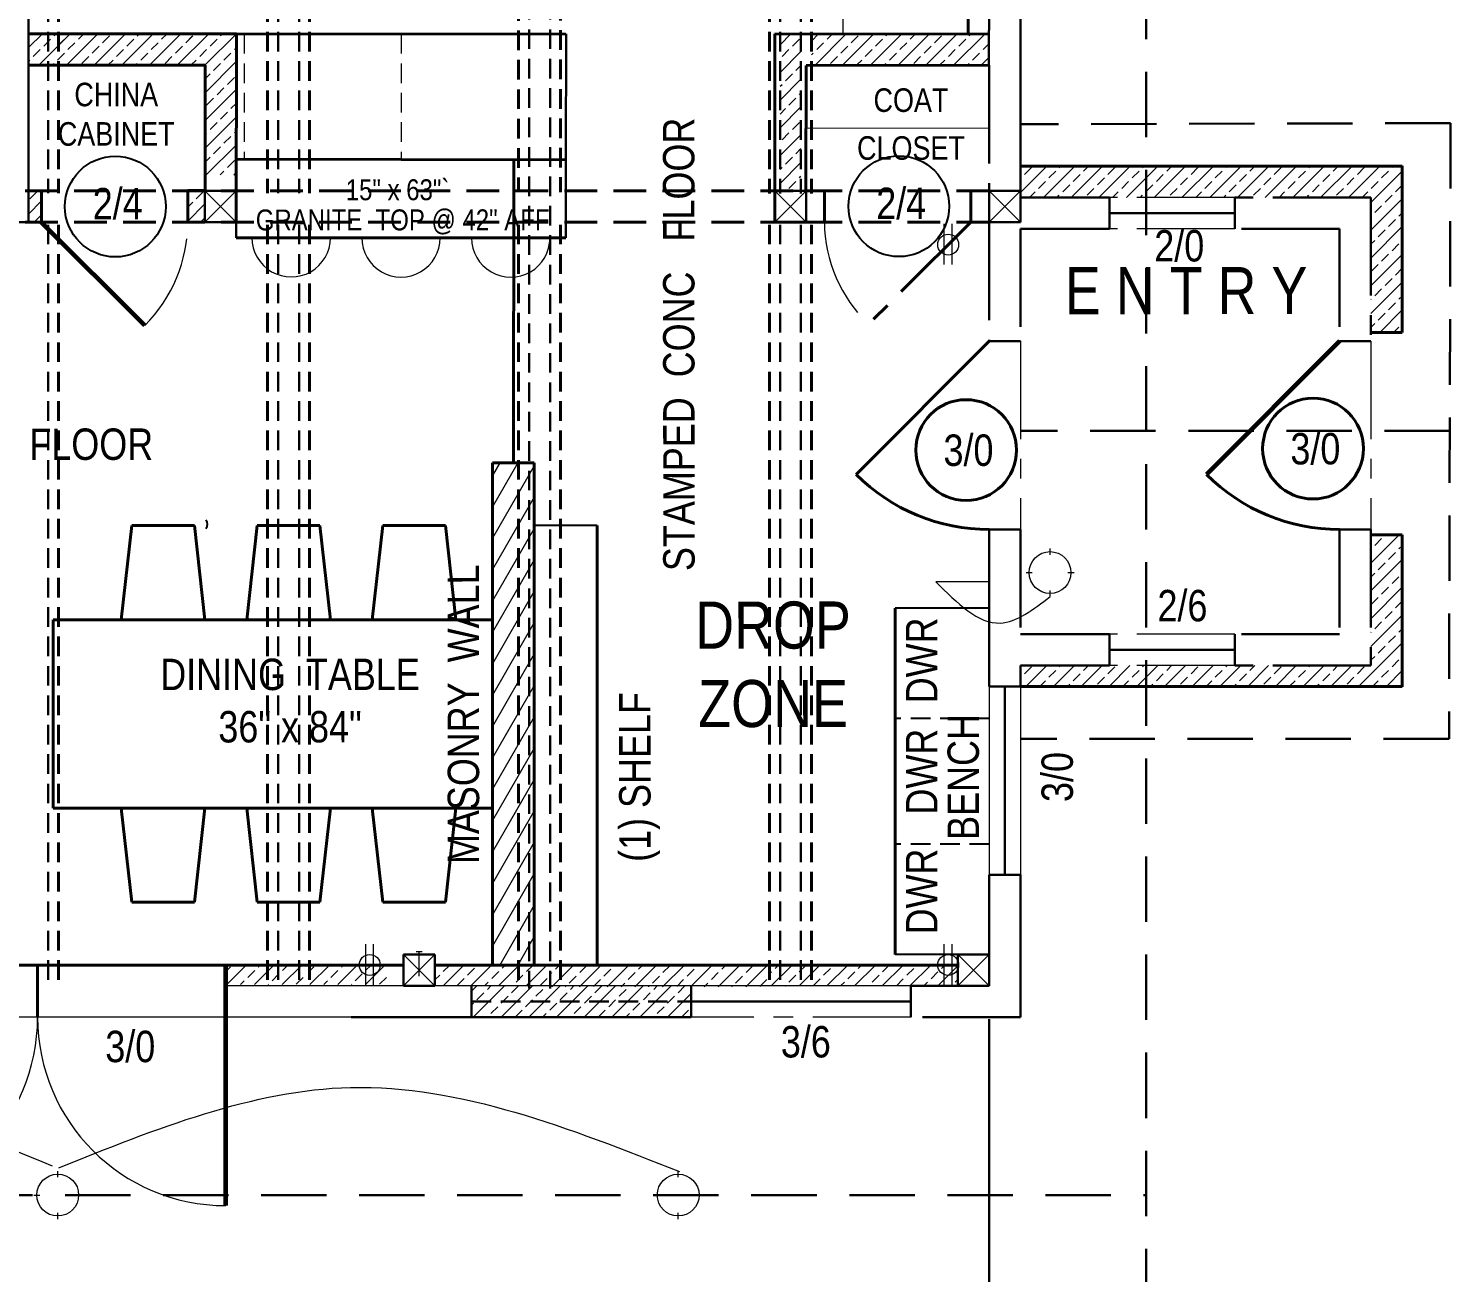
# Model space of a CAD drawing. Header units: inches. Extents: x -298 to 15350, y -6 to 2753.
# Drawn here: x 4850.3 to 5122.2, y 1211.4 to 1449.2 of the extents above; entities that cross this region are included whole.
import ezdxf

# ---------------------------------------------------------------- set-up
doc = ezdxf.new("R2010")
doc.units = ezdxf.units.IN
doc.header["$MEASUREMENT"] = 0
doc.linetypes.add('CENTER', pattern=[2, 1.25, -0.25, 0.25, -0.25])
doc.linetypes.add('HIDDEN', pattern=[0.375, 0.25, -0.125])
for name, color, linetype, lineweight in [('APPLIANCES', 7, 'Continuous', 20), ('BUILT-INS', 36, 'Continuous', 25), ('CABINETS', 36, 'HIDDEN', 25), ('COUNTERTOPS', 7, 'Continuous', 30), ('DOORS', 7, 'Continuous', 60), ('ELEC', 6, 'Continuous', 30), ('ELEC SYMBOLS', 7, 'Continuous', 20), ('FLOOR BEAMS', 18, 'Continuous', 30), ('FLOORING', 7, 'Continuous', 20), ('FURNITURE', 36, 'Continuous', 25), ('MASONRY', 1, 'Continuous', 30), ('ROOF', 7, 'HIDDEN', 30), ('STAIRS', 7, 'Continuous', 20), ('WALL FRAMING', 9, 'CENTER', 30), ('WALLS', 7, 'Continuous', 30), ('WINDOWS', 5, 'Continuous', 30)]:
    doc.layers.add(name, color=color, linetype=linetype, lineweight=lineweight)
doc.layers.add('TEXT', color=7, linetype='Continuous')
doc.layers.add('TEXT80', color=9, linetype='Continuous')
doc.styles.add('ARCHENT', font='technical.ttf', dxfattribs={"height": 6})
pattern_1 = [(45, (-73.6704, 6.2643), (-2.6516504, 2.6516504), []), (45, (-71.0188, 6.2643), (-2.6516504, 2.6516504), [1.875, -0.9375])]

msp = doc.modelspace()

# ---------------------------------------------------------------- hatches: boundary and pattern name
at = {"layer": 'DOORS', "linetype": 'Continuous', "lineweight": 9, "ltscale": 25}
h = msp.add_hatch(dxfattribs=at)
h.set_pattern_fill('ANSI33', color=0, scale=15, style=0)
h.paths.add_polyline_path([(4881.60636, 1448.19909), (4856.01563, 1448.20564), (4856.01563, 1442.19866), (4881.60646, 1442.16078)])
h.paths.add_polyline_path([(4856.01563, 1448.20564), (4854.01563, 1448.20615), (4854.01563, 1442.20162), (4856.01563, 1442.19866)])
h.paths.add_polyline_path([(4854.01563, 1448.20615), (4850.29026, 1448.2071), (4850.28666, 1442.20714), (4854.01563, 1442.20162)])
h = msp.add_hatch(dxfattribs=at)
h.set_pattern_fill('ANSI33', color=0, scale=15, style=0)
h.paths.add_polyline_path([(4890.06635, 1442.14826), (4884.07484, 1442.15713), (4884.07522, 1421.21625), (4890.03216, 1421.20783)])
h.paths.add_polyline_path([(4890.07622, 1448.19692), (4856.01563, 1448.20564), (4856.01563, 1442.19866), (4884.07484, 1442.15713), (4890.06635, 1442.14826)])
h = msp.add_hatch(dxfattribs=at)
h.set_pattern_fill('ANSI33', color=0, scale=15, style=0)
h.paths.add_polyline_path([(4998.01563, 1448.15596), (4994.01563, 1448.15699), (4994.01563, 1418.15688), (4998.01563, 1418.15687)])
h = msp.add_hatch(dxfattribs=at)
h.set_pattern_fill('ANSI33', color=0, scale=15, style=0)
h.paths.add_polyline_path([(5033.96501, 1448.14669), (5000.01563, 1448.15544), (5000.01563, 1442.15654), (5033.95829, 1442.15746)])
h = msp.add_hatch(dxfattribs=at)
h.set_pattern_fill('ANSI33', color=0, scale=15, style=0)
h.paths.add_polyline_path([(5064.01724, 1422.90682), (5040.01724, 1422.90682), (5040.01724, 1416.90682), (5057.01724, 1416.90682), (5064.01724, 1416.90682)])
h.paths.add_polyline_path([(5113.01724, 1422.90682), (5064.01724, 1422.90682), (5064.01724, 1416.90682), (5081.01724, 1416.90682), (5107.01724, 1416.90682), (5107.01724, 1391.09753), (5113.01724, 1391.09753)])
h = msp.add_hatch(dxfattribs=at)
h.set_pattern_fill('ANSI33', color=0, scale=15, style=0)
h.paths.add_polyline_path([(4852.79229, 1418.15708), (4850.27223, 1418.15881), (4850.26863, 1412.15705), (4852.79229, 1412.15709)])
h.paths.add_polyline_path([(4884.02471, 1418.15704), (4880.72576, 1418.15705), (4880.72576, 1412.1998), (4884.02471, 1412.2076)])
h = msp.add_hatch(dxfattribs=at)
h.set_pattern_fill('ANSI33', color=0, scale=15, style=0)
h.paths.add_polyline_path([(5064.01724, 1327.40682), (5057.01724, 1327.40682), (5040.01724, 1327.40682), (5040.01724, 1323.40682), (5064.01724, 1323.40682)])
h.paths.add_polyline_path([(5113.01724, 1352.40682), (5107.01724, 1352.40682), (5107.01724, 1327.40682), (5081.01724, 1327.40682), (5064.01724, 1327.40682), (5064.01724, 1323.40682), (5113.01724, 1323.40682)])
h = msp.add_hatch(dxfattribs=at)
h.set_pattern_fill('ANSI33', color=0, scale=15, style=0)
h.set_pattern_definition(pattern_1)
h.paths.add_polyline_path([(4888.01563, 1269.42111), (4888.01563, 1266.42111), (4903.34681, 1266.42111), (4903.34681, 1269.42111)])
h.paths.add_polyline_path([(4888.01563, 1270.15682), (4888.01563, 1269.42111), (4903.34681, 1269.42111), (4903.34681, 1270.15682)])
h = msp.add_hatch(dxfattribs=at)
h.set_pattern_fill('ANSI33', color=0, scale=15, style=0)
h.set_pattern_definition(pattern_1)
h.paths.add_polyline_path([(4888.01563, 1269.42111), (4888.01563, 1266.42111), (4903.34681, 1266.42111), (4903.34681, 1269.42111)])
h.paths.add_polyline_path([(4888.01563, 1270.15682), (4888.01563, 1269.42111), (4903.34681, 1269.42111), (4903.34681, 1270.15682)])
h = msp.add_hatch(dxfattribs=at)
h.set_pattern_fill('ANSI33', color=0, scale=15, style=0)
h.set_pattern_definition(pattern_1)
h.paths.add_polyline_path([(4888.01563, 1269.42111), (4888.01563, 1266.42111), (4903.34681, 1266.42111), (4903.34681, 1269.42111)])
h.paths.add_polyline_path([(4888.01563, 1270.15682), (4888.01563, 1269.42111), (4903.34681, 1269.42111), (4903.34681, 1270.15682)])
h = msp.add_hatch(dxfattribs=at)
h.set_pattern_fill('ANSI33', color=0, scale=15, style=0)
h.set_pattern_definition(pattern_1)
h.paths.add_polyline_path([(4888.01563, 1269.42111), (4888.01563, 1266.42111), (4903.34681, 1266.42111), (4903.34681, 1269.42111)])
h.paths.add_polyline_path([(4888.01563, 1270.15682), (4888.01563, 1269.42111), (4903.34681, 1269.42111), (4903.34681, 1270.15682)])
h = msp.add_hatch(dxfattribs=at)
h.set_pattern_fill('ANSI33', color=0, scale=15, style=0)
h.set_pattern_definition(pattern_1)
h.paths.add_polyline_path([(4888.01563, 1269.42111), (4888.01563, 1266.42111), (4903.34681, 1266.42111), (4903.34681, 1269.42111)])
h.paths.add_polyline_path([(4888.01563, 1270.15682), (4888.01563, 1269.42111), (4903.34681, 1269.42111), (4903.34681, 1270.15682)])
h = msp.add_hatch(dxfattribs=at)
h.set_pattern_fill('ANSI33', color=0, scale=15, style=0)
h.set_pattern_definition([(45, (-57.75, 6.2643), (-2.6516504, 2.6516504), []), (45, (-55.0984, 6.2643), (-2.6516504, 2.6516504), [1.875, -0.9375])])
h.paths.add_polyline_path([(4903.936, 1269.42111), (4903.936, 1266.42111), (4919.26718, 1266.42111), (4919.26718, 1269.42111)])
h.paths.add_polyline_path([(4903.936, 1270.15682), (4903.936, 1269.42111), (4919.26718, 1269.42111), (4919.26718, 1270.15682)])
h = msp.add_hatch(dxfattribs=at)
h.set_pattern_fill('ANSI33', color=0, scale=15, style=0)
h.set_pattern_definition([(45, (-27.0016, 6.034), (-2.6516504, 2.6516504), []), (45, (-24.35, 6.034), (-2.6516504, 2.6516504), [1.875, -0.9375])])
h.paths.add_polyline_path([(4928.01724, 1269.19093), (4928.01724, 1266.19093), (4950.01563, 1266.19093), (4950.01563, 1269.19093)])
h.paths.add_polyline_path([(4928.01724, 1270.15682), (4928.01724, 1269.19093), (4950.01563, 1269.19093), (4950.01563, 1270.15682)])
h = msp.add_hatch(dxfattribs=at)
h.set_pattern_fill('ANSI33', color=0, scale=15, style=0)
h.set_pattern_definition([(45, (14.9984, 5.8466), (-2.6516504, 2.6516504), []), (45, (17.65, 5.8466), (-2.6516504, 2.6516504), [1.875, -0.9375])])
h.paths.add_polyline_path([(4992.01563, 1269.00343), (4950.01563, 1269.00343), (4950.01563, 1266.00343), (4992.01563, 1266.00343)])
h.paths.add_polyline_path([(4992.01563, 1270.15682), (4950.01563, 1270.15682), (4950.01563, 1269.00343), (4992.01563, 1269.00343)])
h = msp.add_hatch(dxfattribs=at)
h.set_pattern_fill('ANSI33', color=0, scale=15, style=0)
h.set_pattern_definition([(45, (57, 6), (-2.6516504, 2.6516504), []), (45, (59.6517, 6), (-2.6516504, 2.6516504), [1.875, -0.9375])])
h.paths.add_polyline_path([(5028.01724, 1266.15682), (5028.01724, 1269.15682), (4992.01724, 1269.15682), (4992.01724, 1266.15682)])
h.paths.add_polyline_path([(5028.01724, 1270.15682), (4992.01724, 1270.15682), (4992.01724, 1269.15682), (5028.01724, 1269.15682)])
h = msp.add_hatch(dxfattribs=at)
h.set_pattern_fill('ANSI33', color=0, scale=15, style=0)
h.paths.add_polyline_path([(4977.01724, 1266.15682), (4935.01724, 1266.15682), (4935.01724, 1263.15682), (4977.01724, 1263.15682)])
h.paths.add_polyline_path([(4977.01724, 1263.15682), (4935.01724, 1263.15682), (4935.01724, 1260.15682), (4977.01724, 1260.15682)])

# ---------------------------------------------------------------- linework, layer by layer
at = {"layer": 'APPLIANCES', "ltscale": 15}
for centre in [(4900.51738, 1409.19937), (4921.51736, 1409.17822), (4942.51735, 1409.16178)]:
    msp.add_arc(centre, 7.5, 179.9192368, 359.9192368, dxfattribs=at)
at = {"layer": 'BUILT-INS', "lineweight": 9, "ltscale": 15}
msp.add_line((4998.98747, 1430.15651), (5034.01724, 1430.23444), dxfattribs=at)
at = {"layer": 'CABINETS', "lineweight": 20, "ltscale": 15}
for p, q in [((4891.54679, 1448.14728), (4891.5494, 1424.16002)), ((4921.54679, 1448.15055), (4921.5494, 1424.16329))]:
    msp.add_line(p, q, dxfattribs=at)
at = {"layer": 'COUNTERTOPS', "lineweight": 20, "ltscale": 15}
msp.add_line((5006.04105, 1456.07768), (5006.04332, 1448.15383), dxfattribs=at)
at = {"layer": 'COUNTERTOPS', "color": 0, "linetype": 'Continuous', "lineweight": 40, "ltscale": 25}
for p, q in [((4953.01734, 1448.09331), (4890.07624, 1448.20779)), ((4953.03992, 1424.11878), (4890.0426, 1424.20781)), ((4953.01734, 1409.1512), (4890.01567, 1409.20994))]:
    msp.add_line(p, q, dxfattribs=at)
at = {"layer": 'DOORS', "color": 0, "linetype": 'Continuous', "lineweight": 40, "ltscale": 25}
for p, q in [((5113.01724, 1391.09753), (5113.01724, 1422.95682)), ((5113.01724, 1352.40682), (5113.01724, 1323.35682))]:
    msp.add_line(p, q, dxfattribs=at)
at = {"layer": 'DOORS', "ltscale": 15}
for p, q in [((4872.52475, 1392.40911), (4852.79229, 1412.09538)), ((5101.01724, 1389.40682), (5075.56139, 1363.95097))]:
    msp.add_line(p, q, dxfattribs=at)
at = {"layer": 'DOORS', "color": 7, "linetype": 'Continuous', "lineweight": 40, "ltscale": 15}
msp.add_line((5034.01724, 1389.40682), (5008.56139, 1363.95097), dxfattribs=at)
at = {"layer": 'DOORS', "color": 9, "ltscale": 15}
for p, q in [((4888.01563, 1260.15682), (4888.01563, 1270.15682)), ((4888.01563, 1224.15682), (4888.01563, 1260.15682))]:
    msp.add_line(p, q, dxfattribs=at)
at = {"layer": 'DOORS', "color": 7, "linetype": 'Continuous', "lineweight": 40, "ltscale": 15}
for centre in [(5034.01724, 1389.40682), (5101.01724, 1389.40682)]:
    msp.add_arc(centre, 36, 225, 270, dxfattribs=at)
at = {"layer": 'DOORS', "color": 7, "linetype": 'Continuous', "lineweight": 9, "ltscale": 25}
for centre, start, end in [((4816.01563, 1260.15682), 270, 0), ((4888.01563, 1260.15682), 180, 270)]:
    msp.add_arc(centre, 36, start, end, dxfattribs=at)
at = {"layer": 'ELEC', "lineweight": 20, "ltscale": 15}
for p, q in [((5025.41744, 1404.0844), (5025.41744, 1411.87884)), ((5026.91744, 1404.0844), (5026.91744, 1411.87884)), ((4914.78492, 1266.36957), (4914.78492, 1274.16401)), ((4916.28492, 1266.36957), (4916.28492, 1274.16401)), ((5025.41744, 1266.36957), (5025.41744, 1274.16401)), ((5026.91744, 1266.36957), (5026.91744, 1274.16401))]:
    msp.add_line(p, q, dxfattribs=at)
for centre in [(5026.16744, 1407.87884), (4915.53492, 1270.16401), (5026.16744, 1270.16401)]:
    msp.add_circle(centre, 2, dxfattribs=at)
at = {"layer": 'ELEC SYMBOLS', "color": 6, "linetype": 'Continuous', "lineweight": 20, "ltscale": 150}
for p, q in [((5045.64888, 1348.58213), (5045.64888, 1349.77885)), ((5041.05052, 1345.18049), (5042.24724, 1345.18049)), ((5049.05052, 1345.18049), (5050.24724, 1345.18049)), ((5034.01724, 1343.40682), (5023.80767, 1343.40682)), ((5045.64888, 1340.58213), (5045.64888, 1341.77885)), ((4855.86827, 1229.57646), (4855.86827, 1230.77318)), ((4974.53008, 1229.57646), (4974.53008, 1230.77318)), ((4851.26991, 1226.17482), (4852.46663, 1226.17482)), ((4859.26991, 1226.17482), (4860.46663, 1226.17482)), ((4969.93172, 1226.17482), (4971.12844, 1226.17482)), ((4977.93172, 1226.17482), (4979.12844, 1226.17482)), ((4855.86827, 1221.57646), (4855.86827, 1222.77318)), ((4974.53008, 1221.57646), (4974.53008, 1222.77318))]:
    msp.add_line(p, q, dxfattribs=at)
at = {"layer": 'ELEC SYMBOLS', "color": 6, "lineweight": 20, "ltscale": 15}
for centre in [(5045.64888, 1345.18049), (4855.86827, 1226.17482), (4974.53008, 1226.17482)]:
    msp.add_circle(centre, 4, dxfattribs=at)
at = {"layer": 'ELEC SYMBOLS', "color": 6, "linetype": 'Continuous', "lineweight": 9, "ltscale": 150}
msp.add_spline([(5023.80767, 1343.40682), (5036.12262, 1335.53333), (5045.64888, 1340.58213)], degree=3, dxfattribs=at)
at = {"layer": 'ELEC SYMBOLS', "color": 6, "lineweight": 9, "ltscale": 25}
for points in [[(4736.86111, 1231.40605), (4790.41442, 1248.24373), (4854.8282, 1231.78023)], [(4856.07207, 1231.40775), (4911.87236, 1246.74874), (4974.78814, 1230.65941)]]:
    msp.add_spline(points, degree=3, dxfattribs=at)
at = {"layer": 'FLOOR BEAMS', "color": 9, "linetype": 'HIDDEN', "lineweight": 30, "ltscale": 15}
for p, q in [((4854.01563, 1566.69475), (4854.01563, 1417.69475)), ((4898.01563, 1566.69474), (4898.01563, 1417.69475)), ((4902.01563, 1566.69474), (4902.01563, 1417.69475)), ((4946.01563, 1567.15681), (4946.01563, 1265.69475)), ((4950.01563, 1567.15682), (4950.01563, 1265.69475)), ((4994.01563, 1566.69475), (4994.01563, 1417.63959)), ((4998.01563, 1566.69475), (4998.01563, 1417.6331)), ((4854.01563, 1411.69476), (4854.01563, 1265.69475)), ((4898.01563, 1411.69476), (4898.01563, 1265.69475)), ((4902.01563, 1411.69476), (4902.01563, 1265.69475)), ((4994.01563, 1411.69476), (4994.01563, 1265.69475)), ((4998.01563, 1411.69476), (4998.01563, 1265.69475))]:
    msp.add_line(p, q, dxfattribs=at)
at = {"layer": 'FLOOR BEAMS', "color": 3, "linetype": 'HIDDEN', "lineweight": 40, "ltscale": 15}
for p, q in [((4856.01563, 1566.69475), (4856.01563, 1417.69475)), ((4896.01563, 1566.69474), (4896.01563, 1417.69475)), ((4904.01563, 1566.69474), (4904.01563, 1417.69475)), ((4944.01563, 1566.9397), (4944.01563, 1417.9397)), ((4952.01563, 1566.99485), (4952.01563, 1417.93321)), ((4992.01563, 1566.69475), (4992.01563, 1417.63959)), ((5000.01563, 1566.69475), (5000.01563, 1417.6331)), ((4856.01563, 1411.69476), (4856.01563, 1265.69475)), ((4896.01563, 1411.69476), (4896.01563, 1265.69475)), ((4904.01563, 1411.69476), (4904.01563, 1265.69475)), ((4944.01563, 1411.69476), (4944.01563, 1265.69475)), ((4952.01563, 1411.69476), (4952.01563, 1265.69475)), ((4992.01563, 1411.69476), (4992.01563, 1265.69475)), ((5000.01563, 1411.69476), (5000.01563, 1265.69475))]:
    msp.add_line(p, q, dxfattribs=at)
at = {"layer": 'FLOOR BEAMS', "color": 3, "linetype": 'HIDDEN', "lineweight": 40, "ltscale": 25}
for p, q in [((5034.01724, 1418.15682), (4750.76724, 1418.15724)), ((5034.01723, 1412.15682), (4752.02228, 1412.15724))]:
    msp.add_line(p, q, dxfattribs=at)
at = {"layer": 'FLOORING', "color": 46, "linetype": 'Continuous', "lineweight": 40, "ltscale": 25}
msp.add_line((4943.01729, 1366.15683), (4943.09922, 1424.13283), dxfattribs=at)
at = {"layer": 'FURNITURE', "color": 46, "linetype": 'Continuous', "lineweight": 40, "ltscale": 25}
for p, q in [((4870.01563, 1354.15682), (4868.01563, 1336.15682)), ((4870.01563, 1354.15682), (4882.01563, 1354.15682)), ((4882.01563, 1354.15682), (4884.01563, 1336.15682)), ((4894.01563, 1354.15682), (4892.01563, 1336.15682)), ((4894.01563, 1354.15682), (4906.01563, 1354.15682)), ((4906.01563, 1354.15682), (4908.01563, 1336.15682)), ((4918.01563, 1354.15682), (4916.01563, 1336.15682)), ((4918.01563, 1354.15682), (4930.01563, 1354.15682)), ((4930.01563, 1354.15682), (4932.01563, 1336.15682)), ((5016.01724, 1338.40682), (5016.01724, 1272.15682)), ((4939.01721, 1336.15682), (4855.01721, 1336.15682)), ((4855.01721, 1336.15682), (4855.01721, 1300.15682)), ((4939.01721, 1300.15682), (4855.01721, 1300.15682)), ((4870.01563, 1282.15682), (4868.01563, 1300.15682)), ((4882.01563, 1282.15682), (4884.01563, 1300.15682)), ((4894.01563, 1282.15682), (4892.01563, 1300.15682)), ((4906.01563, 1282.15682), (4908.01563, 1300.15682)), ((4918.01563, 1282.15682), (4916.01563, 1300.15682)), ((4930.01563, 1282.15682), (4932.01563, 1300.15682)), ((4870.01563, 1282.15682), (4882.01563, 1282.15682)), ((4894.01563, 1282.15682), (4906.01563, 1282.15682)), ((4918.01563, 1282.15682), (4930.01563, 1282.15682)), ((4852.01563, 1260.15682), (4852.01563, 1270.15682))]:
    msp.add_line(p, q, dxfattribs=at)
at = {"layer": 'FURNITURE', "ltscale": 15}
for p, q in [((4959.01734, 1354.15685), (4947.01734, 1354.15685)), ((5034.01724, 1338.40682), (5016.01724, 1338.40682)), ((5034.01724, 1272.15682), (5016.01724, 1272.15682))]:
    msp.add_line(p, q, dxfattribs=at)
at = {"layer": 'FURNITURE', "lineweight": 40, "ltscale": 15}
msp.add_line((4959.01734, 1354.15685), (4959.01734, 1270.15682), dxfattribs=at)
at = {"layer": 'FURNITURE', "linetype": 'HIDDEN', "ltscale": 15}
for p, q in [((5034.01724, 1317.28182), (5016.01724, 1317.28182)), ((5034.01724, 1293.28182), (5016.01724, 1293.28182))]:
    msp.add_line(p, q, dxfattribs=at)
at = {"layer": 'FURNITURE', "linetype": 'Continuous', "ltscale": 0.75}
msp.add_arc((4883.38874, 1354.394), 1.14354, 315.5875554, 45.5875554, dxfattribs=at)
msp.add_arc((4883.38874, 1354.394), 1.14354, 315.5875554, 45.5875554, dxfattribs=at)
at = {"layer": 'MASONRY', "color": 1, "lineweight": 40, "ltscale": 15}
for p, q in [((4939.01719, 1366.15682), (4939.01724, 1270.15682)), ((4947.01734, 1366.15685), (4947.01734, 1270.15682))]:
    msp.add_line(p, q, dxfattribs=at)
at = {"layer": 'MASONRY', "color": 1, "linetype": 'Continuous', "lineweight": 40, "ltscale": 25}
msp.add_line((4939.01724, 1366.15682), (4947.01734, 1366.15685), dxfattribs=at)
at = {"layer": 'MASONRY', "color": 1, "linetype": 'Continuous', "lineweight": 9, "ltscale": 20}
for p, q in [((4943.86255, 1366.15684), (4939.01728, 1357.76459)), ((4940.39844, 1366.15682), (4939.01728, 1363.76459)), ((4947.01734, 1365.6211), (4939.01728, 1351.76459)), ((4947.01739, 1359.62117), (4939.01728, 1345.76459)), ((4947.01734, 1353.6211), (4939.01724, 1339.76451)), ((4947.01734, 1347.6211), (4939.01724, 1333.76451)), ((4947.01734, 1341.6211), (4939.01724, 1327.76451)), ((4947.01734, 1335.6211), (4939.01724, 1321.76451)), ((4947.01734, 1329.6211), (4939.01724, 1315.76451)), ((4947.01734, 1323.6211), (4939.01724, 1309.76451)), ((4947.01734, 1317.6211), (4939.01724, 1303.76451)), ((4947.01734, 1311.6211), (4939.01724, 1297.76451)), ((4947.01734, 1305.6211), (4939.01724, 1291.76451)), ((4947.01734, 1299.6211), (4939.01724, 1285.76451)), ((4947.01734, 1293.6211), (4939.01724, 1279.76451)), ((4947.01734, 1287.6211), (4939.01724, 1273.76451)), ((4947.01734, 1281.6211), (4940.39844, 1270.15682)), ((4947.01734, 1275.6211), (4943.86254, 1270.15682))]:
    msp.add_line(p, q, dxfattribs=at)
at = {"layer": 'ROOF', "color": 9, "linetype": 'HIDDEN', "ltscale": 50}
for p, q in [((5064.01724, 1647.15682), (5064.01724, 1185.85379)), ((5122.24606, 1431.09753), (5121.94825, 1313.40682)), ((4501.01724, 1226.15682), (5064.01724, 1226.15682))]:
    msp.add_line(p, q, dxfattribs=at)
at = {"layer": 'ROOF', "color": 9, "ltscale": 50}
for p, q in [((5122.24606, 1431.09753), (5040.01724, 1430.90682)), ((5122.09716, 1372.25217), (5040.16614, 1372.25217)), ((5121.94825, 1313.40682), (5040.01724, 1313.40682))]:
    msp.add_line(p, q, dxfattribs=at)
at = {"layer": 'STAIRS', "color": 9, "linetype": 'Continuous', "lineweight": 30, "ltscale": 15}
msp.add_line((4850.26863, 1412.15705), (4850.31062, 1482.1602), dxfattribs=at)
at = {"layer": 'STAIRS', "linetype": 'Continuous', "lineweight": 30, "ltscale": 15}
for p, q in [((4993.01563, 1414.71033), (4993.01563, 1412.21033)), ((4999.01668, 1414.69426), (4999.01668, 1412.19426)), ((5034.01724, 1414.71023), (5034.01724, 1412.21023)), ((5040.01829, 1414.69416), (5040.01829, 1412.19416))]:
    msp.add_line(p, q, dxfattribs=at)
at = {"layer": 'TEXT', "linetype": 'Continuous', "ltscale": 15}
for centre in [(4866.88377, 1415.15986), (5016.73523, 1415.21469)]:
    msp.add_circle(centre, 9.63369, dxfattribs=at)
at = {"layer": 'TEXT', "color": 7, "linetype": 'Continuous', "lineweight": 40, "ltscale": 15}
for centre in [(5029.59949, 1368.59955), (5095.94453, 1368.88658)]:
    msp.add_circle(centre, 9.63369, dxfattribs=at)
at = {"layer": 'WALL FRAMING', "color": 7, "linetype": 'Continuous', "lineweight": 40, "ltscale": 15}
for p, q in [((5030.01724, 1563.15682), (5030.01724, 1448.14771)), ((5113.01724, 1422.90682), (5040.01724, 1422.90682)), ((5113.01724, 1391.09753), (5107.01724, 1391.09753)), ((5113.01724, 1352.40682), (5107.01724, 1352.40682)), ((5113.01724, 1323.40682), (5040.01724, 1323.40682))]:
    msp.add_line(p, q, dxfattribs=at)
at = {"layer": 'WALL FRAMING', "color": 9, "linetype": 'Continuous', "ltscale": 15}
for p, q in [((5034.01724, 1494.65682), (5033.95829, 1442.15746)), ((5040.01724, 1494.65682), (5040.01724, 1416.90682)), ((5034.01724, 1353.40682), (5034.01724, 1323.40682)), ((4977.01724, 1260.15682), (4912.01563, 1260.15682))]:
    msp.add_line(p, q, dxfattribs=at)
at = {"layer": 'WALL FRAMING', "color": 9, "ltscale": 15}
for p, q in [((5034.01724, 1442.15747), (5034.01724, 1418.15682)), ((5057.01724, 1416.90682), (5040.01724, 1416.90682)), ((5057.01724, 1416.90682), (5057.01724, 1410.90682)), ((5107.01724, 1416.90682), (5081.01724, 1416.90682)), ((5081.01724, 1416.90682), (5081.01724, 1410.90682)), ((5107.01724, 1416.90682), (5107.01724, 1389.40682)), ((4850.26862, 1412.15705), (4836.01724, 1412.15682)), ((5034.01724, 1412.15682), (5034.01724, 1389.40682)), ((5040.01724, 1410.90682), (5040.01724, 1389.40682)), ((5057.01724, 1410.90682), (5040.01724, 1410.90682)), ((5101.01724, 1410.90682), (5081.01724, 1410.90682)), ((5101.01724, 1410.90682), (5101.01724, 1389.40682)), ((5040.01724, 1389.40682), (5034.01724, 1389.40682)), ((5107.01724, 1389.40682), (5101.01724, 1389.40682)), ((5040.01724, 1353.40682), (5034.01724, 1353.40682)), ((5040.01724, 1353.40682), (5040.01724, 1333.40682)), ((5107.01724, 1353.40682), (5101.01724, 1353.40682)), ((5101.01724, 1353.40682), (5101.01724, 1333.40682)), ((5107.01724, 1353.40682), (5107.01724, 1327.40682)), ((5057.01724, 1333.40682), (5040.01724, 1333.40682)), ((5057.01724, 1333.40682), (5057.01724, 1327.40682)), ((5101.01724, 1333.40682), (5081.01724, 1333.40682)), ((5081.01724, 1333.40682), (5081.01724, 1327.40682)), ((5057.01724, 1327.40682), (5040.01724, 1327.40682)), ((5107.01724, 1327.40682), (5081.01724, 1327.40682)), ((4928.01724, 1272.15682), (4922.01724, 1272.15682)), ((4922.01724, 1272.15682), (4922.01724, 1266.15682)), ((4928.01724, 1272.15682), (4928.01724, 1266.15682)), ((5034.01724, 1272.15682), (5028.01724, 1272.15682)), ((5028.01724, 1272.15682), (5028.01724, 1266.15682)), ((5034.01724, 1272.15682), (5034.01724, 1266.15682)), ((4928.01724, 1266.15682), (4922.01724, 1266.15682)), ((4935.01724, 1260.15682), (4935.01724, 1266.15682)), ((4977.01724, 1260.15682), (4977.01724, 1266.15682)), ((5034.01724, 1266.15682), (5019.01724, 1266.15682)), ((5019.01724, 1260.15682), (5019.01724, 1266.15682)), ((5034.01724, 1266.15682), (5028.01724, 1266.15682)), ((5040.01724, 1260.15682), (5019.01724, 1260.15682))]:
    msp.add_line(p, q, dxfattribs=at)
at = {"layer": 'WALL FRAMING', "color": 6, "ltscale": 15}
msp.add_line((4890.02464, 1418.15703), (4880.02464, 1418.15703), dxfattribs=at)
at = {"layer": 'WALL FRAMING', "color": 1, "linetype": 'Continuous', "lineweight": 9, "ltscale": 15}
for p, q in [((4884.02463, 1418.15415), (4890.02463, 1412.15415)), ((4884.02463, 1412.15415), (4890.02463, 1418.15415)), ((4993.01563, 1418.15687), (4999.01563, 1412.15687)), ((4993.01563, 1412.15687), (4999.01563, 1418.15687)), ((5034.01724, 1418.15678), (5040.01724, 1412.15678)), ((5034.01724, 1412.15678), (5040.01724, 1418.15678))]:
    msp.add_line(p, q, dxfattribs=at)
at = {"layer": 'WALL FRAMING', "color": 1, "linetype": 'Continuous', "lineweight": 30, "ltscale": 15}
msp.add_line((4884.02463, 1412.15415), (4884.02463, 1418.15415), dxfattribs=at)
at = {"layer": 'WALL FRAMING', "color": 1, "ltscale": 15}
for p, q in [((4890.02463, 1418.15415), (4884.02463, 1418.15415)), ((4890.02463, 1412.15415), (4890.02463, 1418.15415)), ((4993.01563, 1412.15687), (4993.01563, 1418.15687)), ((4999.01563, 1418.15687), (4993.01563, 1418.15687)), ((4999.01563, 1412.15687), (4999.01563, 1418.15687)), ((5034.01724, 1412.15678), (5034.01724, 1418.15678)), ((5040.01724, 1418.15678), (5034.01724, 1418.15678)), ((5040.01724, 1412.15678), (5040.01724, 1418.15678)), ((4890.02463, 1412.15415), (4884.02463, 1412.15415)), ((4999.01563, 1412.15687), (4993.01563, 1412.15687)), ((5040.01724, 1412.15678), (5034.01724, 1412.15678))]:
    msp.add_line(p, q, dxfattribs=at)
at = {"layer": 'WALL FRAMING', "color": 3, "linetype": 'HIDDEN', "lineweight": 40, "ltscale": 25}
msp.add_line((4900.14934, 1418.15703), (4900.14934, 1418.15703), dxfattribs=at)
at = {"layer": 'WALL FRAMING', "ltscale": 15}
for p, q in [((4993.01563, 1418.15687), (4993.01563, 1412.15687)), ((4993.01563, 1412.15687), (4993.01563, 1418.15687)), ((5034.01724, 1418.15678), (5034.01724, 1412.15678)), ((5034.01724, 1412.15678), (5034.01724, 1418.15678))]:
    msp.add_line(p, q, dxfattribs=at)
at = {"layer": 'WALL FRAMING', "color": 7, "lineweight": 40, "ltscale": 15}
for p, q in [((5034.01724, 1418.15682), (5030.48281, 1418.15682)), ((5030.48274, 1412.15686), (5010.88869, 1392.61752)), ((5034.01724, 1412.15682), (5030.48274, 1412.15686))]:
    msp.add_line(p, q, dxfattribs=at)
at = {"layer": 'WALL FRAMING', "color": 9, "lineweight": 9, "ltscale": 15}
for p, q in [((5081.01724, 1416.90682), (5057.01724, 1416.90682)), ((5081.01724, 1410.90682), (5057.01724, 1410.90682)), ((5040.01724, 1389.40682), (5040.01724, 1353.40682)), ((5107.01724, 1389.40682), (5107.01724, 1353.40682)), ((5081.01724, 1333.40682), (5057.01724, 1333.40682)), ((5081.01724, 1327.40682), (5057.01724, 1327.40682)), ((5019.01724, 1260.15682), (4935.01724, 1260.15682))]:
    msp.add_line(p, q, dxfattribs=at)
at = {"layer": 'WALL FRAMING', "color": 9, "linetype": 'Continuous', "lineweight": 9, "ltscale": 150}
for p, q in [((4924.40255, 1272.73874), (4924.9934, 1272.73874)), ((4924.9934, 1268.04722), (4924.9934, 1272.73874)), ((4924.9934, 1272.73874), (4925.58425, 1272.73874))]:
    msp.add_line(p, q, dxfattribs=at)
at = {"layer": 'WALL FRAMING', "color": 9, "linetype": 'Continuous', "lineweight": 9, "ltscale": 15}
for p, q in [((5019.01724, 1266.15682), (4888, 1266.15682)), ((4912.01563, 1260.15682), (4840.01563, 1260.15682))]:
    msp.add_line(p, q, dxfattribs=at)
at = {"layer": 'WALL FRAMING', "color": 9, "linetype": 'Continuous', "ltscale": 50}
msp.add_line((5034.01724, 1259.78182), (5034.01724, 1186.85379), dxfattribs=at)
at = {"layer": 'WALL FRAMING', "lineweight": 5, "ltscale": 15}
msp.add_arc((4852.72576, 1412.2081), 28, 315, 0, dxfattribs=at)
at = {"layer": 'WALL FRAMING', "color": 7, "lineweight": 5, "ltscale": 15}
msp.add_arc((5030.42285, 1412.60715), 27.94374, 180.9233074, 225.6603912, dxfattribs=at)
at = {"layer": 'WALLS', "color": 7, "linetype": 'Continuous', "lineweight": 40, "ltscale": 15}
for p, q in [((4890.07622, 1448.19692), (4850.31914, 1448.20709)), ((4890.07624, 1448.20779), (4890.01739, 1412.15703)), ((4993.0171, 1448.15677), (4993.01563, 1412.15652)), ((4884.07484, 1442.15713), (4850.31927, 1442.20709)), ((4884.07484, 1442.15713), (4884.07528, 1418.15704)), ((4999.01695, 1442.15651), (4998.958, 1418.15651)), ((4852.79229, 1418.15708), (4850.26854, 1418.15881)), ((4852.79229, 1412.0887), (4852.79229, 1418.15708)), ((4884.02471, 1418.2076), (4880.72576, 1418.20157)), ((4880.72576, 1412.20157), (4880.72576, 1418.20157)), ((4852.79229, 1412.15709), (4850.26863, 1412.15705)), ((4884.02471, 1412.2076), (4880.72585, 1412.1998)), ((4922.01724, 1270.15682), (4810.01724, 1270.15682)), ((5028.01724, 1270.15682), (4928.01724, 1270.15682))]:
    msp.add_line(p, q, dxfattribs=at)
at = {"layer": 'WALLS', "linetype": 'Continuous', "lineweight": 30, "ltscale": 15}
for p, q in [((4953.07616, 1448.15116), (4953.04003, 1424.19331)), ((4953.04003, 1424.19331), (4953.01734, 1409.1512)), ((4890.02483, 1415.28213), (4890.01567, 1409.20994))]:
    msp.add_line(p, q, dxfattribs=at)
at = {"layer": 'WALLS', "color": 7, "lineweight": 40, "ltscale": 15}
for p, q in [((5033.95829, 1448.14669), (4993.0171, 1448.15724)), ((5033.95829, 1442.15746), (4999.01695, 1442.15651)), ((5002.48275, 1418.15686), (4998.95796, 1418.14238)), ((5034.01724, 1418.15678), (5034.01724, 1418.15678)), ((5002.48274, 1412.15716), (4993.01603, 1412.15727))]:
    msp.add_line(p, q, dxfattribs=at)
at = {"layer": 'WALLS', "color": 6, "linetype": 'Continuous', "lineweight": 30, "ltscale": 15}
msp.add_line((4890.02464, 1418.15703), (4890.02464, 1412.15703), dxfattribs=at)
at = {"layer": 'WALLS', "color": 7, "linetype": 'Continuous', "lineweight": 40, "ltscale": 25}
for p, q in [((5002.48281, 1418.21184), (5002.48274, 1412.15716)), ((5030.48281, 1418.2115), (5030.48274, 1412.15686))]:
    msp.add_line(p, q, dxfattribs=at)
at = {"layer": 'WALLS', "color": 9, "ltscale": 15}
for p, q in [((5040.01724, 1327.40682), (5040.01724, 1323.40682)), ((5034.01724, 1323.40682), (5040.01724, 1323.40682)), ((5037.01724, 1287.40682), (5037.01724, 1323.40682)), ((5034.01724, 1287.40682), (5040.01724, 1287.40682)), ((5034.01724, 1287.40682), (5034.01724, 1266.15682)), ((5040.01724, 1287.40682), (5040.01724, 1260.15682))]:
    msp.add_line(p, q, dxfattribs=at)
at = {"layer": 'WALLS', "color": 9, "lineweight": 9, "ltscale": 15}
for p, q in [((5034.01724, 1323.40682), (5034.01724, 1287.40682)), ((5040.01724, 1323.40682), (5040.01724, 1287.40682))]:
    msp.add_line(p, q, dxfattribs=at)
at = {"layer": 'WALLS', "color": 9, "linetype": 'Continuous', "lineweight": 9, "ltscale": 15}
for p, q in [((4922.01724, 1266.15682), (4928.01724, 1272.15682)), ((4928.01724, 1266.15682), (4922.01724, 1272.15682)), ((5028.01724, 1266.15682), (5034.01724, 1272.15682)), ((5034.01724, 1266.15682), (5028.01724, 1272.15682))]:
    msp.add_line(p, q, dxfattribs=at)
at = {"layer": 'WINDOWS', "color": 5, "ltscale": 15}
for p, q in [((5057.01724, 1413.90682), (5081.01724, 1413.90682)), ((5057.01724, 1330.40682), (5081.01724, 1330.40682)), ((4977.01724, 1263.15682), (5019.01724, 1263.15682))]:
    msp.add_line(p, q, dxfattribs=at)
at = {"layer": 'WINDOWS', "color": 9, "linetype": 'HIDDEN', "ltscale": 15}
msp.add_line((4935.01724, 1263.15682), (4977.01724, 1263.15682), dxfattribs=at)

# ---------------------------------------------------------------- texts
at = {"layer": 'TEXT80', "attachment_point": 5, "style": 'ARCHENT'}
for s, insert, char_height, width, rotation in [('{\\C7;CHINA}', (4867.06003, 1436.55105), 4.5, 270.046875, 0.0327705), ('{\\C7;COAT}', (5019.05051, 1435.47454), 4.5, 270.046875, 0.0327705), ('{\\C7;CABINET}', (4867.06003, 1429.01546), 4.5, 270.046875, 0.0327705), ('{\\C7;STAMPED  CONC   FLOOR}', (4974.69004, 1388.81164), 6, 360.0625, 90.0327705), ('{\\C7;CLOSET}', (5019.05051, 1426.32418), 4.5, 270.046875, 0.0327705), ('{\\C7;2/4}', (4867.33309, 1415.66993), 6, 360.0625, 0.0327705), ('{\\C7;2/4}', (5017.18455, 1415.72476), 6, 360.0625, 0.0327705), ('{\\C7;E N T R Y}', (5071.67212, 1399.08332), 9, 360.0625, 0.0327705), ('{\\C7;WOOD  FLOOR}', (4849.29694, 1369.67689), 6, 360.0625, 0.0327705), ('{\\C7;DROP\\PZONE  }', (4992.67212, 1327.58332), 9, 360.0625, 0.0327705), ('{\\C7;DINING  TABLE\\P36" x 84"}', (4900.29694, 1320.67689), 6, 360.0625, 0.0327705)]:
    msp.add_mtext(s, dxfattribs=dict(at, insert=insert, char_height=char_height, width=width, rotation=rotation))
at = {"layer": 'TEXT80', "color": 6, "char_height": 4, "width": 360.0625, "attachment_point": 5, "rotation": 0.0327705, "style": 'ARCHENT'}
for s, insert in [('{\\C7;\\P15" x 63"`}', (4920.86045, 1421.67551)), ('{\\C7;\\PGRANITE  TOP @ 42" AFF}', (4921.83538, 1415.53873))]:
    msp.add_mtext(s, dxfattribs=dict(at, insert=insert))
at = {"layer": 'TEXT80', "color": 9, "char_height": 6, "width": 360.0625, "attachment_point": 5, "rotation": 0.0327705, "style": 'ARCHENT'}
for s, insert in [('{\\C7;2/0}', (5070.36353, 1407.61968)), ('{\\C7;3/0}', (5096.39385, 1368.82317)), ('{\\C7;2/6}', (5070.97019, 1338.82073)), ('{\\C7;3/0}', (4869.74387, 1254.54486))]:
    msp.add_mtext(s, dxfattribs=dict(at, insert=insert))
at = {"layer": 'TEXT80', "color": 7, "linetype": 'Continuous', "lineweight": 40, "insert": (5030.0488, 1368.53614), "char_height": 6, "width": 360.0625, "attachment_point": 5, "rotation": 0.0327705, "style": 'ARCHENT'}
msp.add_mtext('{\\C7;3/0}', dxfattribs=at)
at = {"layer": 'TEXT80', "color": 9, "linetype": 'Continuous', "insert": (4998.94431, 1255.44381), "char_height": 6, "width": 360.0625, "attachment_point": 5, "rotation": 0.0327705, "style": 'ARCHENT'}
msp.add_mtext('{\\C7;3/6}', dxfattribs=at)
at = {"layer": 'WALLS', "color": 9, "char_height": 6, "width": 360.0625, "attachment_point": 5, "rotation": 90.0327705, "style": 'ARCHENT'}
for s, insert in [('{\\C7;MASONRY  WALL }', (4933.49217, 1318.0941)), ('{\\C7;DWR}', (5021.0999, 1328.3928)), ('{\\C7;(1) SHELF }', (4967.1425, 1306.10256)), ('{\\C7;BENCH}', (5029.08665, 1306.10256)), ('{\\C7;DWR}', (5021.0999, 1307.1251)), ('{\\C7;3/0}', (5047.05771, 1306.10256)), ('{\\C7;DWR}', (5021.0999, 1284.21264))]:
    msp.add_mtext(s, dxfattribs=dict(at, insert=insert))

doc.saveas('drawing.dxf')
